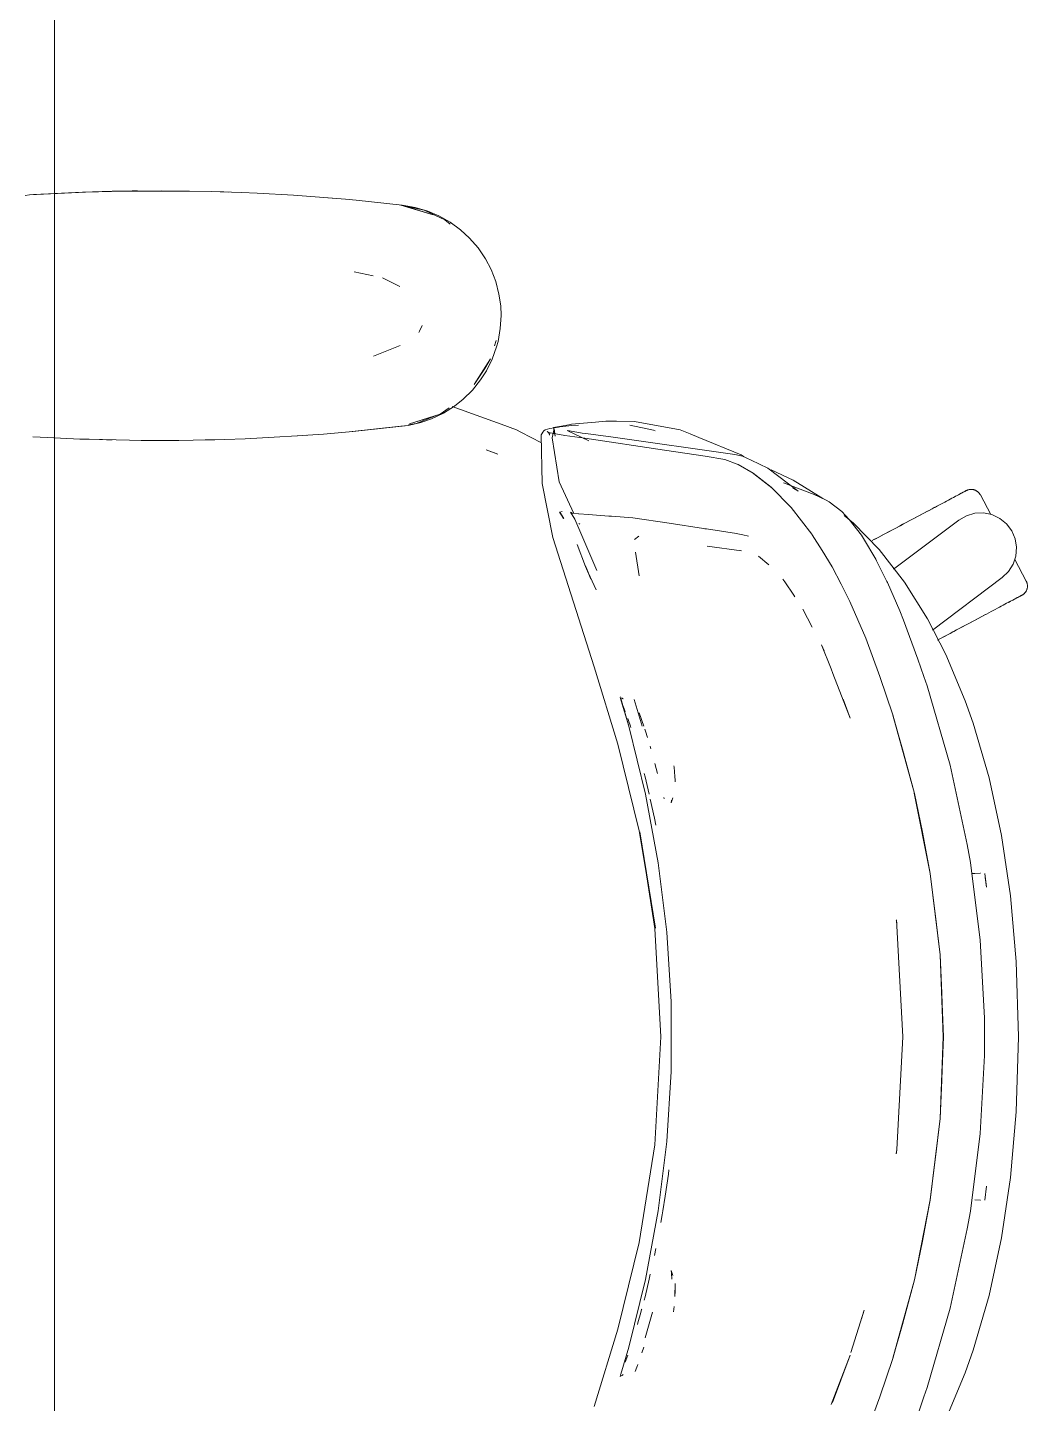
# Model space of a CAD drawing. Header units: millimetres. Extents: x 155920 to 295199, y -4084 to 97293.
# Drawn here: x 196223 to 196611, y 31531 to 32065 of the extents above; entities that cross this region are included whole.
import ezdxf

# ---------------------------------------------------------------- set-up
doc = ezdxf.new("R2010")
doc.units = ezdxf.units.MM
doc.header["$MEASUREMENT"] = 0
doc.layers.add('G-IMPT', color=8, linetype='CONTINUOUS', lineweight=9)
doc.layers.add('I-FURN', color=8, linetype='CONTINUOUS', lineweight=9)

msp = doc.modelspace()

# ---------------------------------------------------------------- linework, layer by layer
at = {"layer": 'G-IMPT'}
for p, q in [((196265.61, 32001.57), (196244.21, 32001.06)), ((196255.77, 32001.41), (196244.21, 32001.06)), ((196265.61, 32001.57), (196245.42, 32001.1)), ((196255.77, 32001.41), (196275, 32001.61)), ((196265.61, 32001.57), (196255.77, 32001.41)), ((196285.79, 32001.52), (196255.77, 32001.41)), ((196263.57, 32001.55), (196261.66, 32001.48)), ((196265.61, 32001.53), (196263.57, 32001.55)), ((196285.79, 32001.52), (196265.61, 32001.57)), ((196285.79, 32001.52), (196275, 32001.61)), ((196285.79, 32001.52), (196294.21, 32001.36)), ((196223.64, 32000.01), (196221.99, 31999.76)), ((196245.42, 32001.1), (196223.64, 32000.01)), ((196223.64, 32000.01), (196225.24, 32000.13)), ((196245.42, 32001.1), (196225.24, 32000.13)), ((196244.21, 32001.06), (196233.39, 32000.51)), ((196244.21, 32001.06), (196245.42, 32001.1)), ((196305.97, 32000.97), (196294.21, 32001.36)), ((196299.15, 32001.22), (196297.65, 32001.23)), ((196301.08, 32001.11), (196299.15, 32001.22)), ((196305.97, 32000.97), (196311.99, 32000.71)), ((196326.13, 31999.9), (196311.99, 32000.71)), ((196331.22, 31999.58), (196326.13, 31999.9)), ((196331.22, 31999.58), (196346.28, 31998.33)), ((196339.4, 31998.93), (196341.08, 31998.76)), ((196346.28, 31998.33), (196350.41, 31997.98)), ((196350.41, 31997.98), (196368.33, 31996.08)), ((196367.82, 31996.08), (196380.28, 31992.25)), ((196367.82, 31996.08), (196371.13, 31995.16)), ((196368.33, 31996.08), (196373.38, 31995.18)), ((196376.79, 31994.03), (196368.38, 31995.95)), ((196380.28, 31992.25), (196371.13, 31995.16)), ((196378.24, 31993.72), (196373.38, 31995.18)), ((196376.79, 31994.03), (196384.85, 31990.3)), ((196382.48, 31991.91), (196378.24, 31993.72)), ((196382.48, 31991.91), (196386.92, 31989.39)), ((196386.96, 31988.7), (196384.85, 31990.3)), ((196391, 31986.4), (196386.92, 31989.39)), ((196391, 31986.4), (196394.44, 31983.23)), ((196397.76, 31979.4), (196394.44, 31983.23)), ((196400.59, 31975.23), (196397.76, 31979.4)), ((196400.59, 31975.23), (196402.78, 31971.07)), ((196349.62, 31970.11), (196357.05, 31968.54)), ((196402.78, 31971.07), (196404.62, 31966.35)), ((196367.45, 31964.5), (196360.67, 31967.77)), ((196405.88, 31961.49), (196404.62, 31966.35)), ((196405.88, 31961.49), (196406.53, 31956.98)), ((196406.7, 31953.13), (196406.53, 31956.98)), ((196376.08, 31949.3), (196375.07, 31947.08)), ((196406.4, 31948.09), (196405.52, 31943.14)), ((196406.7, 31953.13), (196406.4, 31948.09)), ((196375.07, 31947.08), (196374.77, 31946.63)), ((196404.16, 31941.45), (196404.78, 31943.48)), ((196405.52, 31943.14), (196404.96, 31941.01)), ((196357.12, 31937.41), (196367.54, 31941.55)), ((196403.25, 31936.24), (196404.96, 31941.01)), ((196402.6, 31936.33), (196396.28, 31926.38)), ((196400.44, 31932.66), (196396.28, 31926.38)), ((196402.6, 31936.33), (196400.44, 31932.66)), ((196403.25, 31936.24), (196401.01, 31931.73)), ((196395.55, 31924.2), (196398.74, 31928.18)), ((196401.01, 31931.73), (196398.74, 31928.18)), ((196395.55, 31924.2), (196391.94, 31920.66)), ((196382.99, 31914.91), (196386.57, 31917.33)), ((196384.31, 31915.3), (196388.64, 31918.03)), ((196387.74, 31917.91), (196406.68, 31910.97)), ((196391.94, 31920.66), (196388.64, 31918.03)), ((196370.64, 31910.51), (196375.6, 31911.66)), ((196370.71, 31910.72), (196373.77, 31911.3)), ((196382.99, 31914.91), (196371.13, 31911.09)), ((196380.28, 31914.01), (196371.13, 31911.09)), ((196373.77, 31911.3), (196381.95, 31914.5)), ((196379.73, 31913.11), (196375.6, 31911.66)), ((196384.31, 31915.3), (196379.73, 31913.11)), ((196382.99, 31914.91), (196380.28, 31914.01)), ((196406.68, 31910.97), (196412.65, 31908.78)), ((196433.57, 31910.91), (196429.32, 31910.1)), ((196434.04, 31910.95), (196433.57, 31910.91)), ((196434.04, 31910.95), (196443.37, 31911.76)), ((196434.21, 31910.43), (196436.8, 31910.65)), ((196443.37, 31911.76), (196447.32, 31912.1)), ((196451.49, 31912.1), (196447.32, 31912.1)), ((196458.46, 31912.07), (196451.49, 31912.1)), ((196456.6, 31910.66), (196465.9, 31908.62)), ((196458.46, 31912.07), (196476.16, 31908.83)), ((196230.68, 31905.84), (196225.02, 31906.13)), ((196230.68, 31905.84), (196243.24, 31905.23)), ((196307.34, 31905.34), (196299.46, 31905.05)), ((196307.34, 31905.34), (196318.64, 31905.88)), ((196327.52, 31906.44), (196318.64, 31905.88)), ((196327.52, 31906.44), (196337.8, 31907.17)), ((196329.56, 31906.58), (196327.65, 31906.49)), ((196329.56, 31906.58), (196330.98, 31906.71)), ((196349.2, 31908.16), (196337.8, 31907.17)), ((196370.64, 31910.51), (196347.68, 31908.05)), ((196347.68, 31908.05), (196367.82, 31910.18)), ((196370.64, 31910.51), (196349.2, 31908.16)), ((196370.64, 31910.51), (196367.82, 31910.18)), ((196414.41, 31907.86), (196412.65, 31908.78)), ((196422.32, 31903.71), (196414.41, 31907.86)), ((196422.25, 31906.9), (196422.86, 31907.94)), ((196422.64, 31887.92), (196422.25, 31906.9)), ((196422.73, 31907.31), (196422.86, 31907.94)), ((196422.73, 31907.31), (196422.83, 31907.86)), ((196422.86, 31907.94), (196422.83, 31907.86)), ((196423.23, 31908.43), (196422.86, 31907.94)), ((196423.77, 31908.75), (196423.23, 31908.43)), ((196423.77, 31908.75), (196425.63, 31909.3)), ((196425.12, 31907.71), (196424.62, 31908.11)), ((196425.72, 31907.55), (196424.62, 31908.11)), ((196425.72, 31907.55), (196425.1, 31907.72)), ((196425.1, 31907.72), (196431.37, 31906.61)), ((196425.12, 31907.71), (196425.44, 31907.17)), ((196425.52, 31906.67), (196425.44, 31907.17)), ((196428.91, 31909.84), (196425.63, 31909.3)), ((196427.24, 31909.24), (196426.55, 31905.66)), ((196429.27, 31888.62), (196426.55, 31905.66)), ((196429.32, 31910.1), (196427, 31909.65)), ((196427.72, 31906.37), (196427, 31909.65)), ((196427.72, 31906.37), (196427.24, 31909.24)), ((196428.91, 31909.84), (196429.52, 31909.92)), ((196429.52, 31909.92), (196434.16, 31910.43)), ((196431.37, 31906.61), (196439.22, 31905.5)), ((196432.33, 31908.52), (196440.74, 31904.53)), ((196432.33, 31908.52), (196433.2, 31908.37)), ((196438.22, 31907.54), (196433.2, 31908.37)), ((196438.22, 31907.54), (196439.52, 31907.33)), ((196439.22, 31905.5), (196470.09, 31900.94)), ((196450.18, 31905.89), (196439.52, 31907.33)), ((196450.18, 31905.89), (196497.4, 31899.21)), ((196465.9, 31908.62), (196466.48, 31908.46)), ((196476.16, 31908.83), (196480.02, 31907.24)), ((196483.38, 31905.85), (196480.02, 31907.24)), ((196499.83, 31899.05), (196483.38, 31905.85)), ((196246.79, 31905.11), (196243.24, 31905.23)), ((196262.46, 31904.73), (196246.79, 31905.11)), ((196250.83, 31905.02), (196253.51, 31904.9)), ((196255.73, 31904.9), (196253.51, 31904.9)), ((196262.46, 31904.73), (196266.97, 31904.68)), ((196266.97, 31904.68), (196281.68, 31904.68)), ((196287.15, 31904.75), (196281.68, 31904.68)), ((196287.15, 31904.75), (196299.46, 31905.05)), ((196293.93, 31904.89), (196291.85, 31904.89)), ((196295.59, 31904.97), (196293.93, 31904.89)), ((196405.38, 31899.38), (196400.91, 31901.01)), ((196400.91, 31901.01), (196404.79, 31899.63)), ((196470.09, 31900.94), (196485.86, 31898.55)), ((196405.38, 31899.38), (196404.79, 31899.63)), ((196493.53, 31897.25), (196485.86, 31898.55)), ((196493.53, 31897.25), (196498.32, 31895.5)), ((196497.4, 31899.21), (196500.39, 31898.56)), ((196498.74, 31895.28), (196498.32, 31895.5)), ((196504.58, 31891.99), (196498.74, 31895.28)), ((196501, 31898.28), (196499.83, 31899.05)), ((196503.75, 31897), (196500.39, 31898.56)), ((196503.75, 31897), (196510.28, 31893.96)), ((196504.58, 31891.99), (196511.54, 31886.57)), ((196511.75, 31886.27), (196504.8, 31891.67)), ((196504.8, 31891.67), (196508.18, 31889.08)), ((196521.98, 31885.02), (196510.28, 31893.96)), ((196511.46, 31893.29), (196520.09, 31889.31)), ((196520.09, 31889.31), (196531.54, 31882.19)), ((196422.64, 31887.92), (196426.83, 31866.96)), ((196429.27, 31888.62), (196434.88, 31876.27)), ((196511.75, 31886.27), (196508.18, 31889.08)), ((196519.28, 31878.67), (196511.54, 31886.57)), ((196516.32, 31888.25), (196528.23, 31883.74)), ((196521.98, 31885.02), (196519.95, 31886.18)), ((196519.28, 31878.67), (196527.3, 31868.24)), ((196530.46, 31882.67), (196528.23, 31883.74)), ((196532.9, 31881.49), (196530.46, 31882.67)), ((196534.03, 31880.88), (196532.9, 31881.49)), ((196534.03, 31880.88), (196538.9, 31877.02)), ((196429.41, 31876.79), (196429.47, 31876.81)), ((196429.41, 31876.79), (196431, 31874.33)), ((196430.34, 31877.09), (196429.47, 31876.81)), ((196431, 31874.33), (196429.47, 31876.81)), ((196429.47, 31876.81), (196430.96, 31874.34)), ((196434.33, 31876.5), (196433.61, 31876.79)), ((196433.61, 31876.79), (196435.37, 31874.12)), ((196434.33, 31876.5), (196434.34, 31876.49)), ((196436.73, 31876.2), (196434.34, 31876.49)), ((196435.37, 31874.12), (196443.81, 31854.14)), ((196436.73, 31876.2), (196436.81, 31876.19)), ((196440.68, 31875.9), (196436.81, 31876.19)), ((196448.54, 31875.33), (196440.68, 31875.9)), ((196449.53, 31875.26), (196448.54, 31875.33)), ((196457.77, 31874.64), (196449.53, 31875.26)), ((196457.77, 31874.64), (196457.85, 31874.63)), ((196471.92, 31872.6), (196457.85, 31874.63)), ((196538.9, 31877.02), (196541.79, 31873.99)), ((196543.46, 31872.57), (196539.79, 31875.57)), ((196541.79, 31873.99), (196546.51, 31867.86)), ((196436.82, 31872.4), (196437.26, 31872.13)), ((196471.92, 31872.6), (196485.28, 31870.49)), ((196485.28, 31870.49), (196485.79, 31870.41)), ((196486.4, 31870.31), (196485.79, 31870.41)), ((196486.4, 31870.31), (196498.12, 31868.51)), ((196498.12, 31868.51), (196498.59, 31868.44)), ((196500.57, 31868.01), (196498.59, 31868.44)), ((196502.74, 31867.55), (196500.57, 31868.01)), ((196527.47, 31867.98), (196527.3, 31868.24)), ((196531.35, 31861.88), (196527.47, 31867.98)), ((196543.46, 31872.57), (196553.42, 31862.28)), ((196546.51, 31867.86), (196547.37, 31866.57)), ((196442.82, 31816.72), (196426.83, 31866.96)), ((196439.51, 31855.77), (196436.26, 31864.24)), ((196458.51, 31866.25), (196460.15, 31867.53)), ((196486.7, 31863.63), (196500.05, 31861.85)), ((196552.1, 31858.57), (196547.37, 31866.57)), ((196458.86, 31861.31), (196460.26, 31852.14)), ((196458.86, 31861.31), (196458.91, 31860.96)), ((196500.05, 31861.85), (196499.58, 31862)), ((196510.55, 31856.35), (196506.64, 31859.69)), ((196531.35, 31861.88), (196535.12, 31855.65)), ((196552.41, 31857.97), (196552.1, 31858.57)), ((196552.41, 31857.97), (196556.41, 31849.96)), ((196563.23, 31849.68), (196553.42, 31862.28)), ((196441.53, 31850.88), (196439.5, 31855.98)), ((196439.5, 31855.98), (196441.53, 31850.86)), ((196439.51, 31855.77), (196441.53, 31850.88)), ((196440.53, 31853.4), (196443.58, 31846.68)), ((196538.69, 31848.86), (196535.12, 31855.65)), ((196516.82, 31849.72), (196516.07, 31850.82)), ((196516.82, 31849.72), (196520.32, 31844.59)), ((196538.69, 31848.86), (196542.08, 31842.14)), ((196556.63, 31849.52), (196556.41, 31849.96)), ((196556.63, 31849.52), (196561.4, 31838.56)), ((196572.2, 31835.38), (196563.23, 31849.68)), ((196520.32, 31844.59), (196520.71, 31844.01)), ((196548.25, 31827.91), (196542.08, 31842.14)), ((196523.85, 31839.11), (196527.39, 31832.14)), ((196561.4, 31838.56), (196562.88, 31834.88)), ((196568.48, 31819.81), (196562.88, 31834.88)), ((196579.29, 31821.6), (196572.2, 31835.38)), ((196534.74, 31815.95), (196531.02, 31825.28)), ((196531.02, 31825.28), (196532.02, 31823.03)), ((196553.71, 31813.03), (196548.25, 31827.91)), ((196568.48, 31819.81), (196570.82, 31812.99)), ((196586.81, 31803.63), (196579.29, 31821.6)), ((196452, 31786.74), (196442.82, 31816.72)), ((196535.41, 31814.22), (196534.74, 31815.95)), ((196542.12, 31796.78), (196535.41, 31814.22)), ((196553.71, 31813.03), (196558.72, 31798.12)), ((196572.02, 31809.38), (196570.82, 31812.99)), ((196572.02, 31809.38), (196580.96, 31778.55)), ((196452.96, 31804.92), (196453.1, 31805.16)), ((196456.23, 31793.7), (196452.96, 31804.92)), ((196456.23, 31793.7), (196453.12, 31804.52)), ((196453.17, 31804.23), (196453.12, 31804.52)), ((196456.23, 31793.7), (196453.17, 31804.23)), ((196454.05, 31804.38), (196453.44, 31804.76)), ((196454.05, 31804.38), (196453.84, 31804.53)), ((196461.43, 31793.69), (196458.39, 31804.12)), ((196542.12, 31796.78), (196539.4, 31804.21)), ((196454.51, 31800.44), (196454.11, 31801.51)), ((196454.85, 31799.47), (196454.51, 31800.44)), ((196460.3, 31798.87), (196461.06, 31796.71)), ((196586.81, 31803.63), (196589.88, 31794.9)), ((196455.84, 31796.72), (196456.13, 31795.92)), ((196456.86, 31793.69), (196456.13, 31795.92)), ((196462.78, 31767.38), (196456.23, 31793.7)), ((196456.86, 31793.69), (196457.01, 31793.24)), ((196461.32, 31795.99), (196461.06, 31796.71)), ((196461.32, 31795.99), (196462.09, 31793.69)), ((196562.45, 31784.86), (196558.68, 31798.03)), ((196567.1, 31767.62), (196558.68, 31798.03)), ((196567.1, 31767.62), (196558.72, 31798.12)), ((196589.88, 31794.9), (196596.06, 31773.65)), ((196462.47, 31792.55), (196462.71, 31791.77)), ((196462.71, 31791.77), (196463.5, 31789.28)), ((196452, 31786.74), (196460.32, 31753.06)), ((196464.49, 31785.98), (196464.82, 31784.87)), ((196562.45, 31784.86), (196567.1, 31767.62)), ((196466.4, 31779.19), (196467.4, 31775.33)), ((196466.4, 31779.19), (196466.79, 31777.67)), ((196473.82, 31777.84), (196473.79, 31778.32)), ((196474.1, 31774.13), (196473.82, 31777.84)), ((196587.63, 31747.76), (196580.96, 31778.55)), ((196462.55, 31774.11), (196462.21, 31775.4)), ((196464.1, 31767.36), (196462.55, 31774.11)), ((196474.1, 31774.13), (196474.2, 31772.76)), ((196474.2, 31772.06), (196474.2, 31772.76)), ((196596.06, 31773.65), (196600.87, 31751.29)), ((196462.78, 31767.38), (196467.71, 31740.71)), ((196573.28, 31736.49), (196567.06, 31767.73)), ((196567.06, 31767.73), (196573.27, 31736.57)), ((196567.1, 31767.62), (196570.18, 31752.6)), ((196466.26, 31757.97), (196464.55, 31765.39)), ((196470, 31765.57), (196469.86, 31765.98)), ((196472.67, 31763.97), (196473.35, 31765.92)), ((196472.67, 31763.97), (196472.88, 31765.02)), ((196466.73, 31755.33), (196466.26, 31757.97)), ((196460.32, 31753.06), (196466.57, 31715.32)), ((196466.31, 31715.15), (196460.58, 31752.68)), ((196466.57, 31715.32), (196460.58, 31752.68)), ((196573.28, 31736.49), (196570.18, 31752.6)), ((196604.36, 31727.87), (196600.87, 31751.29)), ((196588.81, 31740.84), (196587.63, 31747.76)), ((196467.71, 31740.71), (196471.01, 31713.79)), ((196592.63, 31710.67), (196588.81, 31740.84)), ((196577.1, 31704.98), (196573.27, 31736.57)), ((196575.22, 31721.01), (196573.28, 31736.49)), ((196577.06, 31704.94), (196573.28, 31736.49)), ((196589.36, 31736.49), (196590.61, 31736.53)), ((196592.7, 31736.61), (196590.61, 31736.53)), ((196592.7, 31736.61), (196592.59, 31736.6)), ((196594.46, 31736.57), (196595.11, 31731.16)), ((196594.54, 31734.93), (196595.11, 31731.16)), ((196606.62, 31702.3), (196604.36, 31727.87)), ((196560.06, 31718.44), (196560.1, 31718.19)), ((196562.61, 31673.16), (196560.11, 31718.5)), ((196560.11, 31718.5), (196560.34, 31716.89)), ((196575.22, 31721.01), (196577.06, 31704.94)), ((196466.31, 31715.15), (196468.67, 31673.16)), ((196472.66, 31686.72), (196471.01, 31713.79)), ((196560.34, 31716.89), (196560.1, 31718.19)), ((196594.24, 31680.47), (196592.63, 31710.67)), ((196577.06, 31704.94), (196577.74, 31690.04)), ((196577.06, 31704.94), (196578.2, 31673.16)), ((196578.43, 31673.16), (196577.1, 31704.98)), ((196607.47, 31673.16), (196606.62, 31702.3)), ((196472.66, 31659.6), (196472.66, 31686.72)), ((196577.74, 31690.04), (196578.2, 31673.16)), ((196594.24, 31680.47), (196594.34, 31673.16)), ((196466.31, 31631.17), (196468.67, 31673.16)), ((196562.66, 31673.16), (196560.34, 31629.43)), ((196562.61, 31673.16), (196560.34, 31629.43)), ((196577.06, 31641.38), (196578.2, 31673.16)), ((196577.1, 31641.34), (196578.43, 31673.16)), ((196577.74, 31656.28), (196578.2, 31673.16)), ((196594.24, 31665.85), (196594.34, 31673.16)), ((196606.62, 31644.02), (196607.47, 31673.16)), ((196594.24, 31665.85), (196592.63, 31635.64)), ((196472.66, 31659.6), (196471.01, 31632.53)), ((196577.74, 31656.28), (196577.06, 31641.38)), ((196604.36, 31618.45), (196606.62, 31644.02)), ((196577.1, 31641.34), (196573.27, 31609.75)), ((196577.06, 31641.38), (196573.28, 31609.83)), ((196577.06, 31641.38), (196575.22, 31625.31)), ((196592.63, 31635.64), (196588.81, 31605.47)), ((196460.32, 31593.26), (196466.31, 31631.17)), ((196467.71, 31605.61), (196471.01, 31632.53)), ((196560.06, 31627.88), (196560.1, 31628.13)), ((196560.34, 31629.43), (196560.07, 31627.65)), ((196560.34, 31629.43), (196560.1, 31628.13)), ((196573.28, 31609.83), (196575.22, 31625.31)), ((196470.33, 31611.24), (196471.63, 31619.76)), ((196471.63, 31619.76), (196471.81, 31621.42)), ((196600.87, 31595.03), (196604.36, 31618.45)), ((196594.46, 31609.74), (196595.11, 31615.16)), ((196470.33, 31611.24), (196469.48, 31605.61)), ((196567.1, 31578.7), (196573.28, 31609.83)), ((196567.1, 31578.7), (196573.27, 31609.75)), ((196573.28, 31609.83), (196570.18, 31593.72)), ((196590.61, 31609.79), (196592.7, 31609.71)), ((196592.7, 31609.71), (196592.59, 31609.71)), ((196462.78, 31578.94), (196467.71, 31605.61)), ((196468.68, 31601.08), (196469.23, 31603.98)), ((196469.48, 31605.61), (196469.23, 31603.98)), ((196588.81, 31605.47), (196587.63, 31598.55)), ((196580.96, 31567.76), (196587.63, 31598.55)), ((196460.32, 31593.26), (196452, 31559.57)), ((196466.75, 31590.98), (196466.22, 31588.16)), ((196567.1, 31578.7), (196570.18, 31593.72)), ((196596.06, 31572.66), (196600.87, 31595.03)), ((196464.55, 31580.93), (196464.1, 31578.96)), ((196472.88, 31581.3), (196472.67, 31582.35)), ((196472.67, 31582.35), (196473.35, 31580.4)), ((196472.88, 31581.3), (196472.91, 31578.99)), ((196462.78, 31578.94), (196456.23, 31552.62)), ((196462.55, 31572.2), (196464.1, 31578.96)), ((196472.93, 31579.13), (196472.91, 31578.99)), ((196474.21, 31577.29), (196474.12, 31572.23)), ((196474.12, 31572.23), (196474.2, 31574.51)), ((196474.21, 31577.29), (196474.2, 31574.51)), ((196567.1, 31578.7), (196558.68, 31548.29)), ((196567.1, 31578.7), (196558.72, 31548.2)), ((196562.45, 31561.45), (196567.1, 31578.7)), ((196462.55, 31572.2), (196462.21, 31570.91)), ((196589.88, 31551.42), (196596.06, 31572.66)), ((196460.93, 31566.05), (196459.81, 31562.05)), ((196460.93, 31566.05), (196461.25, 31567.19)), ((196461.25, 31567.19), (196461.29, 31567.37)), ((196462.66, 31556.23), (196465.45, 31566.19)), ((196473.81, 31568.44), (196473.59, 31566.35)), ((196547.65, 31567.02), (196542.4, 31550.53)), ((196547.65, 31567.02), (196546.58, 31563.58)), ((196580.96, 31567.76), (196572.02, 31536.94)), ((196442.82, 31529.6), (196452, 31559.57)), ((196459.81, 31562.05), (196459.61, 31561.36)), ((196562.45, 31561.45), (196558.68, 31548.29)), ((196456.23, 31552.62), (196453.16, 31542.19)), ((196455.07, 31547.42), (196454.83, 31546.77)), ((196455.07, 31547.42), (196455.82, 31549.52)), ((196462.07, 31552.63), (196461.35, 31550.42)), ((196542.12, 31549.54), (196535.3, 31531.14)), ((196542.12, 31549.54), (196535.41, 31532.09)), ((196558.72, 31548.2), (196553.71, 31533.29)), ((196589.88, 31551.42), (196586.81, 31542.69)), ((196453.09, 31541.92), (196453.16, 31542.19)), ((196459.36, 31544.87), (196458.75, 31543.21)), ((196459.36, 31544.87), (196459.73, 31545.88)), ((196586.81, 31542.69), (196579.29, 31524.71)), ((196452.96, 31541.4), (196453.02, 31541.63)), ((196453.05, 31541.17), (196452.96, 31541.4)), ((196453.02, 31541.63), (196453.09, 31541.92)), ((196454.05, 31541.94), (196453.44, 31541.55)), ((196454.05, 31541.94), (196453.84, 31541.79)), ((196572.02, 31536.94), (196570.82, 31533.33)), ((196535.41, 31532.09), (196534.74, 31530.37)), ((196548.25, 31518.41), (196553.71, 31533.29)), ((196568.42, 31526.4), (196570.82, 31533.33))]:
    msp.add_line(p, q, dxfattribs=at)
at = {"layer": 'I-FURN'}
for p, q in [((196233.39, 30207.34), (196233.39, 32207.34)), ((196584.85, 31883.93), (196584.41, 31883.69)), ((196584.62, 31883.81), (196585.05, 31884.03)), ((196585.26, 31884.15), (196584.85, 31883.93)), ((196585.05, 31884.03), (196585.44, 31884.24)), ((196585.63, 31884.35), (196585.26, 31884.15)), ((196585.44, 31884.24), (196585.79, 31884.43)), ((196585.97, 31884.53), (196585.63, 31884.35)), ((196585.79, 31884.43), (196586.11, 31884.6)), ((196586.27, 31884.68), (196585.97, 31884.53)), ((196586.11, 31884.6), (196586.39, 31884.75)), ((196586.53, 31884.82), (196586.27, 31884.68)), ((196586.39, 31884.75), (196586.63, 31884.88)), ((196586.74, 31884.94), (196586.53, 31884.82)), ((196586.63, 31884.88), (196586.83, 31884.99)), ((196586.92, 31885.03), (196586.74, 31884.94)), ((196586.83, 31884.99), (196586.99, 31885.07)), ((196587.07, 31885.11), (196586.92, 31885.03)), ((196586.99, 31885.07), (196587.12, 31885.14)), ((196587.17, 31885.16), (196587.07, 31885.11)), ((196587.12, 31885.14), (196587.2, 31885.18)), ((196587.23, 31885.19), (196587.17, 31885.16)), ((196587.2, 31885.18), (196587.24, 31885.2)), ((196587.25, 31885.21), (196587.23, 31885.19)), ((196587.24, 31885.2), (196587.25, 31885.21)), ((196587.25, 31885.21), (196587.39, 31885.28)), ((196587.39, 31885.28), (196587.54, 31885.34)), ((196587.54, 31885.34), (196587.69, 31885.41)), ((196587.69, 31885.41), (196587.84, 31885.46)), ((196587.84, 31885.46), (196587.99, 31885.51)), ((196587.99, 31885.51), (196588.15, 31885.55)), ((196588.15, 31885.55), (196588.3, 31885.59)), ((196588.3, 31885.59), (196588.46, 31885.62)), ((196588.46, 31885.62), (196588.62, 31885.64)), ((196588.62, 31885.64), (196588.78, 31885.66)), ((196588.78, 31885.66), (196588.94, 31885.67)), ((196588.94, 31885.67), (196589.1, 31885.68)), ((196589.1, 31885.68), (196589.26, 31885.67)), ((196589.26, 31885.67), (196589.43, 31885.67)), ((196589.43, 31885.67), (196589.59, 31885.65)), ((196589.59, 31885.65), (196589.75, 31885.63)), ((196589.75, 31885.63), (196589.9, 31885.6)), ((196589.9, 31885.6), (196590.06, 31885.57)), ((196590.06, 31885.57), (196590.22, 31885.53)), ((196590.22, 31885.53), (196590.37, 31885.48)), ((196590.37, 31885.48), (196590.53, 31885.43)), ((196590.53, 31885.43), (196590.68, 31885.37)), ((196590.68, 31885.37), (196590.82, 31885.31)), ((196590.82, 31885.31), (196590.97, 31885.24)), ((196590.97, 31885.24), (196591.11, 31885.16)), ((196591.11, 31885.16), (196591.25, 31885.08)), ((196591.25, 31885.08), (196591.38, 31884.99)), ((196591.38, 31884.99), (196591.52, 31884.9)), ((196591.52, 31884.9), (196591.65, 31884.8)), ((196591.65, 31884.8), (196591.77, 31884.7)), ((196591.77, 31884.7), (196591.89, 31884.59)), ((196591.89, 31884.59), (196592, 31884.48)), ((196592, 31884.48), (196592.12, 31884.36)), ((196592.12, 31884.36), (196592.22, 31884.24)), ((196592.22, 31884.24), (196592.32, 31884.12)), ((196592.32, 31884.12), (196592.42, 31883.99)), ((196592.42, 31883.99), (196592.51, 31883.85)), ((196574.83, 31878.61), (196573.96, 31878.14)), ((196574.36, 31878.35), (196575.23, 31878.82)), ((196575.69, 31879.06), (196574.83, 31878.61)), ((196575.23, 31878.82), (196576.08, 31879.27)), ((196576.53, 31879.5), (196575.69, 31879.06)), ((196577.34, 31879.94), (196576.53, 31879.5)), ((196578.13, 31880.36), (196577.34, 31879.94)), ((196578.89, 31880.76), (196578.13, 31880.36)), ((196579.62, 31881.15), (196578.89, 31880.76)), ((196580.33, 31881.53), (196579.62, 31881.15)), ((196581.01, 31881.89), (196580.33, 31881.53)), ((196581.65, 31882.23), (196581.01, 31881.89)), ((196582.27, 31882.56), (196581.65, 31882.23)), ((196582.86, 31882.87), (196582.27, 31882.56)), ((196582.54, 31882.71), (196583.11, 31883.01)), ((196583.41, 31883.16), (196582.86, 31882.87)), ((196583.11, 31883.01), (196583.65, 31883.29)), ((196583.92, 31883.44), (196583.41, 31883.16)), ((196583.65, 31883.29), (196584.15, 31883.56)), ((196584.41, 31883.69), (196583.92, 31883.44)), ((196584.15, 31883.56), (196584.62, 31883.81)), ((196592.51, 31883.85), (196592.6, 31883.72)), ((196592.6, 31883.72), (196592.68, 31883.58)), ((196592.68, 31883.58), (196592.7, 31883.54)), ((196596.73, 31875.96), (196592.7, 31883.54)), ((196559.04, 31854.68), (196584.35, 31873.76)), ((196563.85, 31872.76), (196564.85, 31873.3)), ((196565.39, 31873.58), (196564.39, 31873.05)), ((196564.85, 31873.3), (196565.85, 31873.83)), ((196566.38, 31874.11), (196565.39, 31873.58)), ((196565.85, 31873.83), (196566.84, 31874.35)), ((196567.37, 31874.64), (196566.38, 31874.11)), ((196566.84, 31874.35), (196567.82, 31874.88)), ((196568.35, 31875.16), (196567.37, 31874.64)), ((196567.82, 31874.88), (196568.79, 31875.39)), ((196569.32, 31875.67), (196568.35, 31875.16)), ((196568.79, 31875.39), (196569.76, 31875.91)), ((196570.27, 31876.18), (196569.32, 31875.67)), ((196569.76, 31875.91), (196570.71, 31876.41)), ((196571.22, 31876.68), (196570.27, 31876.18)), ((196570.71, 31876.41), (196571.65, 31876.91)), ((196572.15, 31877.18), (196571.22, 31876.68)), ((196571.65, 31876.91), (196572.57, 31877.4)), ((196573.06, 31877.66), (196572.15, 31877.18)), ((196572.57, 31877.4), (196573.48, 31877.88)), ((196573.96, 31878.14), (196573.06, 31877.66)), ((196573.48, 31877.88), (196574.36, 31878.35)), ((196584.35, 31873.76), (196587.27, 31875.45)), ((196587.27, 31875.45), (196590.51, 31876.39)), ((196590.51, 31876.39), (196593.88, 31876.53)), ((196593.88, 31876.53), (196597.19, 31875.86)), ((196597.19, 31875.86), (196600.24, 31874.42)), ((196600.24, 31874.42), (196602.85, 31872.29)), ((196553.94, 31867.5), (196554.9, 31868.01)), ((196555.42, 31868.28), (196554.46, 31867.77)), ((196554.9, 31868.01), (196555.87, 31868.52)), ((196556.4, 31868.8), (196555.42, 31868.28)), ((196555.87, 31868.52), (196556.85, 31869.04)), ((196557.38, 31869.33), (196556.4, 31868.8)), ((196556.85, 31869.04), (196557.84, 31869.57)), ((196558.37, 31869.85), (196557.38, 31869.33)), ((196557.84, 31869.57), (196558.83, 31870.1)), ((196559.37, 31870.38), (196558.37, 31869.85)), ((196558.83, 31870.1), (196559.83, 31870.63)), ((196560.37, 31870.92), (196559.37, 31870.38)), ((196559.83, 31870.63), (196560.83, 31871.16)), ((196561.37, 31871.45), (196560.37, 31870.92)), ((196560.83, 31871.16), (196561.84, 31871.7)), ((196562.38, 31871.98), (196561.37, 31871.45)), ((196561.84, 31871.7), (196562.84, 31872.23)), ((196563.39, 31872.52), (196562.38, 31871.98)), ((196562.84, 31872.23), (196563.85, 31872.76)), ((196564.39, 31873.05), (196563.39, 31872.52)), ((196602.85, 31872.29), (196604.88, 31869.6)), ((196604.88, 31869.6), (196606.21, 31866.5)), ((196551.65, 31866.28), (196550.74, 31865.8)), ((196551.16, 31866.02), (196552.07, 31866.5)), ((196552.57, 31866.77), (196551.65, 31866.28)), ((196552.07, 31866.5), (196553, 31867)), ((196553.51, 31867.27), (196552.57, 31866.77)), ((196553, 31867), (196553.94, 31867.5)), ((196554.46, 31867.77), (196553.51, 31867.27)), ((196606.21, 31866.5), (196606.75, 31863.17)), ((196606.75, 31863.17), (196606.49, 31859.8)), ((196606.49, 31859.8), (196605.42, 31856.6)), ((196610.51, 31850.04), (196606.04, 31858.45)), ((196603.62, 31853.75), (196601.19, 31851.41)), ((196605.42, 31856.6), (196603.62, 31853.75)), ((196601.19, 31851.41), (196574.13, 31831.01)), ((196610.51, 31850.04), (196610.58, 31849.9)), ((196610.58, 31849.9), (196610.65, 31849.75)), ((196610.68, 31846.61), (196610.61, 31846.46)), ((196610.65, 31849.75), (196610.71, 31849.6)), ((196610.73, 31846.76), (196610.68, 31846.61)), ((196610.71, 31849.6), (196610.76, 31849.45)), ((196610.79, 31846.91), (196610.73, 31846.76)), ((196610.76, 31849.45), (196610.81, 31849.3)), ((196610.83, 31847.07), (196610.79, 31846.91)), ((196610.81, 31849.3), (196610.86, 31849.14)), ((196610.87, 31847.22), (196610.83, 31847.07)), ((196610.86, 31849.14), (196610.89, 31848.98)), ((196610.91, 31847.38), (196610.87, 31847.22)), ((196610.89, 31848.98), (196610.92, 31848.82)), ((196610.93, 31847.54), (196610.91, 31847.38)), ((196610.92, 31848.82), (196610.95, 31848.67)), ((196610.95, 31847.7), (196610.93, 31847.54)), ((196610.95, 31848.67), (196610.96, 31848.51)), ((196610.97, 31847.86), (196610.95, 31847.7)), ((196610.96, 31848.51), (196610.98, 31848.34)), ((196610.98, 31848.02), (196610.97, 31847.86)), ((196610.98, 31848.34), (196610.98, 31848.18)), ((196610.98, 31848.18), (196610.98, 31848.02)), ((196602.24, 31841.08), (196602.9, 31841.43)), ((196602.9, 31841.43), (196603.54, 31841.77)), ((196603.54, 31841.77), (196604.14, 31842.09)), ((196604.45, 31842.25), (196603.87, 31841.94)), ((196604.14, 31842.09), (196604.71, 31842.39)), ((196605, 31842.55), (196604.45, 31842.25)), ((196604.71, 31842.39), (196605.24, 31842.68)), ((196605.52, 31842.82), (196605, 31842.55)), ((196605.24, 31842.68), (196605.75, 31842.94)), ((196606, 31843.08), (196605.52, 31842.82)), ((196605.75, 31842.94), (196606.21, 31843.19)), ((196606.45, 31843.32), (196606, 31843.08)), ((196606.21, 31843.19), (196606.64, 31843.42)), ((196606.86, 31843.53), (196606.45, 31843.32)), ((196606.64, 31843.42), (196607.03, 31843.63)), ((196607.23, 31843.73), (196606.86, 31843.53)), ((196607.03, 31843.63), (196607.39, 31843.82)), ((196607.57, 31843.91), (196607.23, 31843.73)), ((196607.39, 31843.82), (196607.71, 31843.99)), ((196607.86, 31844.07), (196607.57, 31843.91)), ((196607.71, 31843.99), (196607.99, 31844.13)), ((196608.12, 31844.21), (196607.86, 31844.07)), ((196607.99, 31844.13), (196608.23, 31844.26)), ((196608.34, 31844.32), (196608.12, 31844.21)), ((196608.23, 31844.26), (196608.43, 31844.37)), ((196608.52, 31844.42), (196608.34, 31844.32)), ((196608.43, 31844.37), (196608.59, 31844.46)), ((196608.66, 31844.49), (196608.52, 31844.42)), ((196608.59, 31844.46), (196608.71, 31844.52)), ((196608.76, 31844.55), (196608.66, 31844.49)), ((196608.71, 31844.52), (196608.79, 31844.56)), ((196608.82, 31844.58), (196608.76, 31844.55)), ((196608.79, 31844.56), (196608.84, 31844.59)), ((196608.84, 31844.59), (196608.82, 31844.58)), ((196608.88, 31844.61), (196608.84, 31844.59)), ((196608.84, 31844.59), (196608.84, 31844.59)), ((196609.02, 31844.69), (196608.88, 31844.61)), ((196609.16, 31844.78), (196609.02, 31844.69)), ((196609.29, 31844.87), (196609.16, 31844.78)), ((196609.42, 31844.96), (196609.29, 31844.87)), ((196609.54, 31845.06), (196609.42, 31844.96)), ((196609.67, 31845.17), (196609.54, 31845.06)), ((196609.78, 31845.28), (196609.67, 31845.17)), ((196609.89, 31845.4), (196609.78, 31845.28)), ((196610, 31845.52), (196609.89, 31845.4)), ((196610.11, 31845.64), (196610, 31845.52)), ((196610.2, 31845.77), (196610.11, 31845.64)), ((196610.3, 31845.9), (196610.2, 31845.77)), ((196610.38, 31846.04), (196610.3, 31845.9)), ((196610.46, 31846.18), (196610.38, 31846.04)), ((196610.54, 31846.32), (196610.46, 31846.18)), ((196610.61, 31846.46), (196610.54, 31846.32)), ((196591.35, 31835.29), (196592.31, 31835.8)), ((196592.81, 31836.07), (196591.87, 31835.56)), ((196592.31, 31835.8), (196593.24, 31836.3)), ((196593.74, 31836.56), (196592.81, 31836.07)), ((196593.24, 31836.3), (196594.17, 31836.79)), ((196594.66, 31837.05), (196593.74, 31836.56)), ((196594.17, 31836.79), (196595.07, 31837.27)), ((196595.07, 31837.27), (196595.96, 31837.74)), ((196595.96, 31837.74), (196596.83, 31838.2)), ((196596.83, 31838.2), (196597.67, 31838.65)), ((196597.67, 31838.65), (196598.5, 31839.09)), ((196598.5, 31839.09), (196599.3, 31839.52)), ((196599.3, 31839.52), (196600.07, 31839.93)), ((196600.07, 31839.93), (196600.82, 31840.33)), ((196600.82, 31840.33), (196601.55, 31840.71)), ((196601.55, 31840.71), (196602.24, 31841.08)), ((196581.43, 31830.01), (196582.43, 31830.55)), ((196582.97, 31830.83), (196581.97, 31830.3)), ((196582.43, 31830.55), (196583.43, 31831.08)), ((196583.98, 31831.37), (196582.97, 31830.83)), ((196583.43, 31831.08), (196584.44, 31831.61)), ((196584.98, 31831.9), (196583.98, 31831.37)), ((196584.44, 31831.61), (196585.44, 31832.15)), ((196585.98, 31832.44), (196584.98, 31831.9)), ((196585.44, 31832.15), (196586.44, 31832.68)), ((196586.98, 31832.97), (196585.98, 31832.44)), ((196586.44, 31832.68), (196587.44, 31833.21)), ((196587.98, 31833.5), (196586.98, 31832.97)), ((196587.44, 31833.21), (196588.43, 31833.74)), ((196588.96, 31834.02), (196587.98, 31833.5)), ((196588.43, 31833.74), (196589.42, 31834.26)), ((196589.94, 31834.54), (196588.96, 31834.02)), ((196589.42, 31834.26), (196590.39, 31834.78)), ((196590.91, 31835.06), (196589.94, 31834.54)), ((196590.39, 31834.78), (196591.35, 31835.29)), ((196591.87, 31835.56), (196590.91, 31835.06)), ((196577.02, 31827.67), (196576.06, 31827.16)), ((196576.5, 31827.39), (196577.47, 31827.91)), ((196577.99, 31828.19), (196577.02, 31827.67)), ((196577.47, 31827.91), (196578.44, 31828.43)), ((196578.98, 31828.71), (196577.99, 31828.19)), ((196578.44, 31828.43), (196579.43, 31828.95)), ((196579.97, 31829.24), (196578.98, 31828.71)), ((196579.43, 31828.95), (196580.43, 31829.48)), ((196580.96, 31829.77), (196579.97, 31829.24)), ((196580.43, 31829.48), (196581.43, 31830.01)), ((196581.97, 31830.3), (196580.96, 31829.77))]:
    msp.add_line(p, q, dxfattribs=at)

doc.saveas('drawing.dxf')
